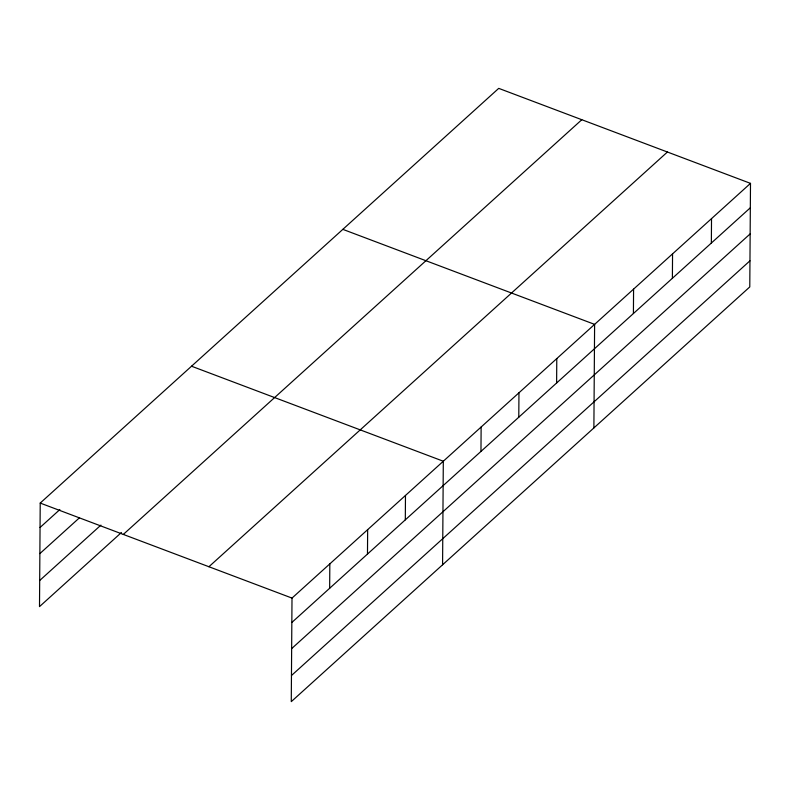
<?xml version="1.0" encoding="UTF-8"?>
<svg xmlns="http://www.w3.org/2000/svg" width="790" height="790" viewBox="0 0 790 790"><rect width="100%" height="100%" fill="white"/><g stroke="black" fill="none" stroke-linecap="round" stroke-linejoin="round"><path stroke-width="1.19" d="M750.5 183.369L292.004 598.089L291.273 701.639L749.779 286.928L750.5 183.369L498.727 88.362L40.221 503.072L39.5 606.631L121.453 532.5M329.657 588.283L329.825 563.872M367.478 554.067L367.656 529.665M405.31 519.85L405.477 495.449M442.578 564.791L443.309 461.232L191.526 366.214M480.962 451.426L481.13 427.015M518.783 417.209L518.961 392.808M556.614 382.992L556.782 358.591M593.883 427.933L594.613 324.374L342.83 229.357M633.412 313.531L633.58 289.13M672.389 278.278L672.557 253.876M711.356 243.034L711.523 218.623M40.053 527.483L59.862 509.56M39.865 553.602L79.494 517.756M39.678 580.512L100.923 525.113M123.309 534.425L581.805 119.715M208.916 566.736L667.412 152.016M291.826 622.49L750.332 207.78M291.648 648.61L750.144 233.899M291.461 675.529L749.957 260.809M40.221 503.072L292.004 598.089"/></g></svg>
